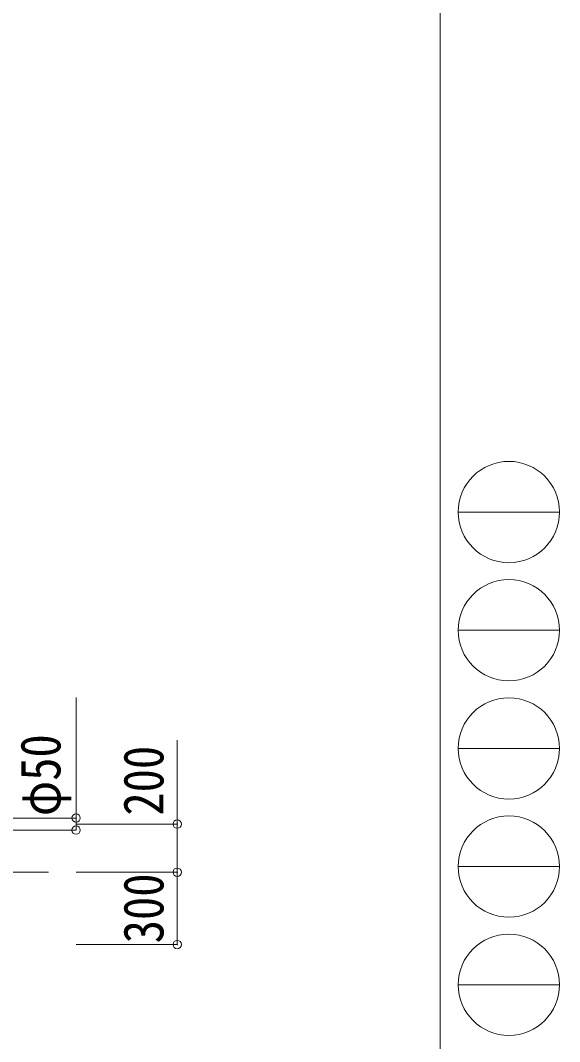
# Model space of a CAD drawing. Units: millimetres at full size, sheet at 1:35. Extents: x -9783 to 9892, y -6828 to 6752.
# Drawn here: x 7659 to 9892, y -3459 to 775 of the extents above; entities that cross this region are included whole.
import ezdxf
from ezdxf.enums import TextEntityAlignment as Align

# ---------------------------------------------------------------- set-up
doc = ezdxf.new("R2010")
doc.units = ezdxf.units.MM
doc.header["$LTSCALE"] = 35
doc.header["$PDMODE"] = 32
doc.header["$PDSIZE"] = 35
for name, color, linetype, lineweight in [('0-0_0', 7, 'Continuous', 9), ('0-A_寸法', 6, 'Continuous', 9), ('F-0_240', 7, 'Continuous', 9)]:
    doc.layers.add(name, color=color, linetype=linetype, lineweight=lineweight)
doc.styles.add('ＭＳ ゴシック', font='')
doc.styles.get('ＭＳ ゴシック').set_extended_font_data('MS Gothic')

msp = doc.modelspace()

# ---------------------------------------------------------------- linework, layer by layer
at = {"layer": '0-0_0'}
msp.add_line((7507.4, -2756.63), (7774.41, -2756.63), dxfattribs=at)
at = {"layer": '0-A_寸法'}
for p, q in [((7888.86, -2531.63), (7888.86, -2032.54)), ((8308.18, -2556.63), (8308.18, -2208.76)), ((7888.86, -2531.63), (7550.92, -2531.63)), ((7888.86, -2531.63), (7888.86, -2581.63)), ((7888.86, -2581.63), (7550.92, -2581.63)), ((8308.18, -2556.63), (7888.86, -2556.63)), ((8308.18, -2756.63), (8308.18, -2556.63)), ((8308.18, -2756.63), (7888.86, -2756.63)), ((8308.18, -2756.63), (8308.18, -3056.63)), ((8308.18, -3056.63), (7888.86, -3056.63))]:
    msp.add_line(p, q, dxfattribs=at)
for p in [(7888.86, -2531.63), (8308.18, -2556.63), (7888.86, -2581.63), (8308.18, -2756.63), (8308.18, -3056.63)]:
    msp.add_point(p, dxfattribs=at)
at = {"layer": 'F-0_240', "color": 5}
msp.add_line((9396.97, 6751.9), (9396.97, -6828.1), dxfattribs=at)
at = {"layer": 'F-0_240', "color": 4}
for p, q in [((9471.77, -1263.1), (9891.77, -1263.1)), ((9471.77, -1753.1), (9891.77, -1753.1)), ((9471.77, -2243.1), (9891.77, -2243.1)), ((9471.77, -2733.1), (9891.77, -2733.1)), ((9471.77, -3223.1), (9891.77, -3223.1))]:
    msp.add_line(p, q, dxfattribs=at)
for centre in [(9681.77, -1263.1), (9681.77, -1753.1), (9681.77, -2243.1), (9681.77, -2733.1), (9681.77, -3223.1)]:
    msp.add_circle(centre, 210, dxfattribs=at)

# ---------------------------------------------------------------- texts
at = {"layer": '0-A_寸法', "color": 7, "style": 'ＭＳ ゴシック', "width": 0.85}
for s, p in [('φ50', (7874.61, -2523.9)), ('200', (8301.18, -2521.69)), ('300', (8301.18, -3051.01))]:
    msp.add_text(s, height=166.8, rotation=90, dxfattribs=at).set_placement(p, align=Align.BOTTOM_LEFT)

doc.saveas('drawing.dxf')
